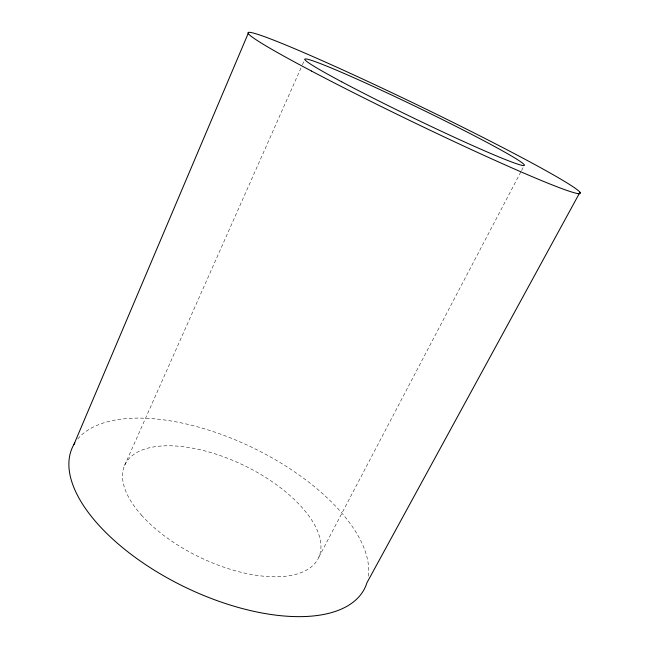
<?xml version="1.0" encoding="UTF-8"?>
<svg xmlns="http://www.w3.org/2000/svg" width="649" height="649" viewBox="0 0 649 649"><rect width="100%" height="100%" fill="white"/><g stroke="black" fill="none" stroke-linecap="round" stroke-linejoin="round"><path stroke-width="0.49" stroke-dasharray="3.25 2.43" d="M124.592 465.463L301.988 65.719M302.402 64.795L304.868 59.246M318.846 557.175L521.098 171.409M521.569 170.509L523.451 166.923M77.75 438.992A162.242 77.499 25.8 0 1 250.628 446.699A162.242 77.499 25.8 0 1 368.194 577.196M141.425 515.103A107.426 50.963 25.8 0 0 312.356 566.001A107.426 50.963 25.8 0 0 211.42 452.734A107.426 50.963 25.8 0 0 141.425 515.103"/><path stroke-width="0.97" d="M73.897 444.524L248.616 32.45M579.971 192.266L366.888 582.851A162.242 77.499 25.8 0 1 186.076 587.637A162.242 77.499 25.8 0 1 74.886 442.886M311.455 71.025A184.47 8.648 25.8 0 0 578.665 193.678A184.47 8.648 25.8 0 0 352.634 74.408A184.47 8.648 25.8 0 0 311.455 71.025M341.715 81.815A121.898 5.663 25.8 0 0 522.153 165.373A121.898 5.663 25.8 0 0 380.006 89.603A121.898 5.663 25.8 0 0 341.715 81.815"/></g></svg>
